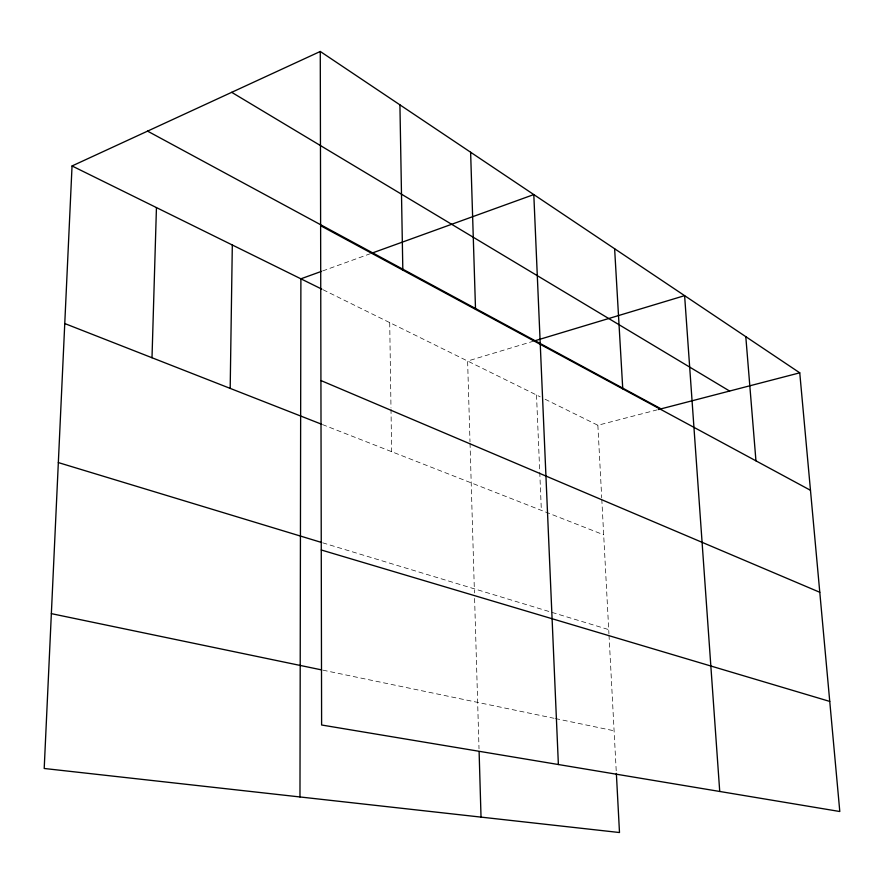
<?xml version="1.0" encoding="UTF-8"?>
<svg xmlns="http://www.w3.org/2000/svg" width="884" height="884" viewBox="0 0 884 884"><rect width="100%" height="100%" fill="white"/><g stroke="black" fill="none" stroke-linecap="round" stroke-linejoin="round"><path stroke-width="0.66" stroke-dasharray="4.42 3.31" d="M322.671 270.935L371.368 253.332M533.77 341.102L467.614 361.037L469.99 441.801M545.096 399.236L597.86 425.259L657.11 409.878M322.936 670.171L554.058 718.294M555.395 718.57L614.093 730.792M322.682 542.809L608.722 629.618M322.439 424.552L603.684 534.798M323.102 289.764L540.19 396.817M597.86 425.259L601.717 497.825M601.794 499.195L608.932 633.729M609.01 635.088L616.281 772.03M536.511 395.004L541.351 510.366M470.034 443.171L474.443 592.932M474.597 598.413L479.017 748.825M389.711 322.616L390.982 407.745M391.004 409.115L391.645 451.68"/><path stroke-width="1.33" d="M299.974 796.959L300.892 278.814L321.389 271.399M230.183 388.396L232.315 245.001M152.004 357.744L156.446 207.585M320.273 51.471L321.61 725.002L839.8 811.512L799.755 372.827L320.273 51.471L72.046 165.96L44.2 768.483L619.496 832.529L616.358 773.412M372.65 252.868L533.803 194.579L558.379 764.527M535.074 340.716L684.614 295.654L719.731 791.467M658.425 409.535L799.755 372.827M51.36 613.64L321.599 669.895M321.257 549.981L829.745 701.421M58.333 462.575L321.367 542.411M64.764 323.544L321.157 424.055M320.925 380.54L819.788 592.28M72.046 165.96L321.864 289.156M320.616 225.707L810.473 490.288M147.562 131.13L661.055 408.85M231.696 92.323L729.609 391.048M745.798 336.671L755.953 460.84M614.623 248.758L622.767 388.905M470.619 152.247L475.526 309.378M479.106 751.555L481.029 817.114M399.922 104.853L402.828 270.106"/></g></svg>
